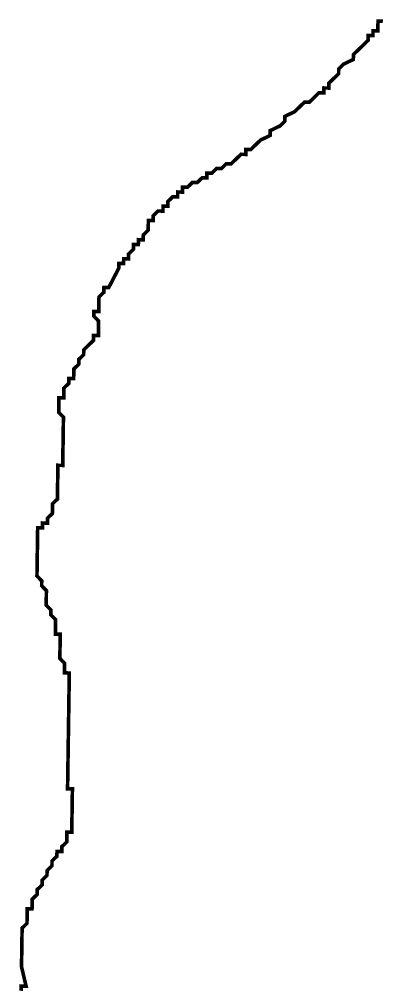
# Model space of a CAD drawing. Header units: metres. Extents: x 257673 to 289848, y 2129691 to 2228029.
# Drawn here: x 268914 to 269211, y 2146067 to 2146865 of the extents above; entities that cross this region are included whole.
import ezdxf

# ---------------------------------------------------------------- set-up
doc = ezdxf.new("R2010")
doc.units = ezdxf.units.M
doc.header["$MEASUREMENT"] = 0
doc.layers.add('HAZARDS LINE', color=1, linetype='Continuous')

msp = doc.modelspace()

# ---------------------------------------------------------------- linework, layer by layer
at = {"layer": 'HAZARDS LINE', "lineweight": 18}
msp.add_lwpolyline([(269213.98, 2146862.95, 2.98, 2.98, 0), (269210, 2146863.01, 2.98, 2.98, 0), (269209.94, 2146859.04, 2.98, 2.98, 0), (269209.89, 2146855.06, 2.98, 2.98, 0), (269205.91, 2146855.12, 2.98, 2.98, 0), (269205.85, 2146851.15, 2.98, 2.98, 0), (269201.88, 2146851.2, 2.98, 2.98, 0), (269201.82, 2146847.23, 2.98, 2.98, 0), (269193.75, 2146839.4, 2.98, 2.98, 0), (269189.72, 2146835.48, 2.98, 2.98, 0), (269189.66, 2146831.5, 2.98, 2.98, 0), (269181.65, 2146827.65, 2.98, 2.98, 0), (269177.61, 2146823.73, 2.98, 2.98, 0), (269177.56, 2146819.75, 2.98, 2.98, 0), (269173.52, 2146815.84, 2.98, 2.98, 0), (269169.49, 2146811.92, 2.98, 2.98, 0), (269169.43, 2146807.95, 2.98, 2.98, 0), (269165.45, 2146808, 2.98, 2.98, 0), (269165.39, 2146804.03, 2.98, 2.98, 0), (269161.42, 2146804.09, 2.98, 2.98, 0), (269157.39, 2146800.17, 2.98, 2.98, 0), (269153.35, 2146796.26, 2.98, 2.98, 0), (269149.38, 2146796.31, 2.98, 2.98, 0), (269145.34, 2146792.4, 2.98, 2.98, 0), (269141.31, 2146788.48, 2.98, 2.98, 0), (269133.3, 2146784.62, 2.98, 2.98, 0), (269133.24, 2146780.65, 2.98, 2.98, 0), (269129.21, 2146776.73, 2.98, 2.98, 0), (269121.2, 2146772.87, 2.98, 2.98, 0), (269121.14, 2146768.9, 2.98, 2.98, 0), (269113.13, 2146765.04, 2.98, 2.98, 0), (269105.06, 2146757.21, 2.98, 2.98, 0), (269101.09, 2146757.27, 2.98, 2.98, 0), (269101.03, 2146753.29, 2.98, 2.98, 0), (269097.05, 2146753.35, 2.98, 2.98, 0), (269093.02, 2146749.43, 2.98, 2.98, 0), (269088.99, 2146745.52, 2.98, 2.98, 0), (269085.01, 2146745.58, 2.98, 2.98, 0), (269080.98, 2146741.66, 2.98, 2.98, 0), (269077, 2146741.72, 2.98, 2.98, 0), (269072.97, 2146737.8, 2.98, 2.98, 0), (269068.99, 2146737.86, 2.98, 2.98, 0), (269068.94, 2146733.89, 2.98, 2.98, 0), (269064.96, 2146733.94, 2.98, 2.98, 0), (269060.93, 2146730.03, 2.98, 2.98, 0), (269056.95, 2146730.09, 2.98, 2.98, 0), (269052.92, 2146726.17, 2.98, 2.98, 0), (269048.94, 2146726.23, 2.98, 2.98, 0), (269048.88, 2146722.25, 2.98, 2.98, 0), (269044.91, 2146722.31, 2.98, 2.98, 0), (269044.85, 2146718.34, 2.98, 2.98, 0), (269040.87, 2146718.4, 2.98, 2.98, 0), (269036.84, 2146714.48, 2.98, 2.98, 0), (269036.78, 2146710.5, 2.98, 2.98, 0), (269032.81, 2146710.56, 2.98, 2.98, 0), (269032.75, 2146706.59, 2.98, 2.98, 0), (269028.77, 2146706.65, 2.98, 2.98, 0), (269024.74, 2146702.73, 2.98, 2.98, 0), (269024.68, 2146698.75, 2.98, 2.98, 0), (269020.71, 2146698.81, 2.98, 2.98, 0), (269020.65, 2146694.84, 2.98, 2.98, 0), (269020.59, 2146690.86, 2.98, 2.98, 0), (269016.55, 2146686.95, 2.98, 2.98, 0), (269016.49, 2146682.97, 2.98, 2.98, 0), (269012.52, 2146683.03, 2.98, 2.98, 0), (269012.46, 2146679.05, 2.98, 2.98, 0), (269008.49, 2146679.11, 2.98, 2.98, 0), (269008.43, 2146675.14, 2.98, 2.98, 0), (269004.39, 2146671.22, 2.98, 2.98, 0), (269004.33, 2146667.24, 2.98, 2.98, 0), (269000.36, 2146667.3, 2.98, 2.98, 0), (269000.3, 2146663.33, 2.98, 2.98, 0), (268996.32, 2146663.39, 2.98, 2.98, 0), (268996.27, 2146659.41, 2.98, 2.98, 0), (268992.17, 2146651.52, 2.98, 2.98, 0), (268988.08, 2146643.63, 2.98, 2.98, 0), (268984.11, 2146643.69, 2.98, 2.98, 0), (268984.05, 2146639.71, 2.98, 2.98, 0), (268980.01, 2146635.79, 2.98, 2.98, 0), (268979.95, 2146631.82, 2.98, 2.98, 0), (268979.89, 2146627.84, 2.98, 2.98, 0), (268979.84, 2146623.87, 2.98, 2.98, 0), (268975.86, 2146623.93, 2.98, 2.98, 0), (268975.8, 2146619.95, 2.98, 2.98, 0), (268979.72, 2146615.92, 2.98, 2.98, 0), (268979.66, 2146611.94, 2.98, 2.98, 0), (268979.6, 2146607.97, 2.98, 2.98, 0), (268979.54, 2146603.99, 2.98, 2.98, 0), (268975.57, 2146604.05, 2.98, 2.98, 0), (268975.51, 2146600.07, 2.98, 2.98, 0), (268971.47, 2146596.16, 2.98, 2.98, 0), (268967.44, 2146592.24, 2.98, 2.98, 0), (268967.38, 2146588.26, 2.98, 2.98, 0), (268963.35, 2146584.35, 2.98, 2.98, 0), (268963.29, 2146580.37, 2.98, 2.98, 0), (268959.25, 2146576.46, 2.98, 2.98, 0), (268959.19, 2146572.48, 2.98, 2.98, 0), (268959.14, 2146568.51, 2.98, 2.98, 0), (268955.16, 2146568.56, 2.98, 2.98, 0), (268955.1, 2146564.59, 2.98, 2.98, 0), (268951.07, 2146560.67, 2.98, 2.98, 0), (268951.01, 2146556.7, 2.98, 2.98, 0), (268950.95, 2146552.72, 2.98, 2.98, 0), (268946.97, 2146552.78, 2.98, 2.98, 0), (268946.92, 2146548.8, 2.98, 2.98, 0), (268946.86, 2146544.83, 2.98, 2.98, 0), (268946.8, 2146540.85, 2.98, 2.98, 0), (268950.71, 2146536.82, 2.98, 2.98, 0), (268950.65, 2146532.84, 2.98, 2.98, 0), (268950.6, 2146528.87, 2.98, 2.98, 0), (268950.54, 2146524.89, 2.98, 2.98, 0), (268950.48, 2146520.92, 2.98, 2.98, 0), (268950.42, 2146516.94, 2.98, 2.98, 0), (268950.36, 2146512.97, 2.98, 2.98, 0), (268950.3, 2146508.99, 2.98, 2.98, 0), (268950.24, 2146505.01, 2.98, 2.98, 0), (268950.18, 2146501.04, 2.98, 2.98, 0), (268950.12, 2146497.06, 2.98, 2.98, 0), (268946.15, 2146497.12, 2.98, 2.98, 0), (268946.09, 2146493.15, 2.98, 2.98, 0), (268946.03, 2146489.17, 2.98, 2.98, 0), (268945.97, 2146485.2, 2.98, 2.98, 0), (268945.91, 2146481.22, 2.98, 2.98, 0), (268945.85, 2146477.24, 2.98, 2.98, 0), (268945.79, 2146473.27, 2.98, 2.98, 0), (268945.74, 2146469.29, 2.98, 2.98, 0), (268941.7, 2146465.38, 2.98, 2.98, 0), (268941.64, 2146461.4, 2.98, 2.98, 0), (268941.58, 2146457.43, 2.98, 2.98, 0), (268937.55, 2146453.51, 2.98, 2.98, 0), (268937.49, 2146449.53, 2.98, 2.98, 0), (268933.52, 2146449.59, 2.98, 2.98, 0), (268933.46, 2146445.62, 2.98, 2.98, 0), (268929.48, 2146445.68, 2.98, 2.98, 0), (268929.42, 2146441.7, 2.98, 2.98, 0), (268929.36, 2146437.73, 2.98, 2.98, 0), (268929.3, 2146433.75, 2.98, 2.98, 0), (268929.25, 2146429.77, 2.98, 2.98, 0), (268929.19, 2146425.8, 2.98, 2.98, 0), (268929.13, 2146421.82, 2.98, 2.98, 0), (268929.07, 2146417.85, 2.98, 2.98, 0), (268929.01, 2146413.87, 2.98, 2.98, 0), (268928.95, 2146409.9, 2.98, 2.98, 0), (268928.89, 2146405.92, 2.98, 2.98, 0), (268932.81, 2146401.89, 2.98, 2.98, 0), (268932.75, 2146397.91, 2.98, 2.98, 0), (268936.66, 2146393.88, 2.98, 2.98, 0), (268936.61, 2146389.9, 2.98, 2.98, 0), (268936.55, 2146385.93, 2.98, 2.98, 0), (268936.49, 2146381.95, 2.98, 2.98, 0), (268940.4, 2146377.92, 2.98, 2.98, 0), (268940.34, 2146373.94, 2.98, 2.98, 0), (268944.26, 2146369.91, 2.98, 2.98, 0), (268944.2, 2146365.93, 2.98, 2.98, 0), (268944.14, 2146361.95, 2.98, 2.98, 0), (268944.08, 2146357.98, 2.98, 2.98, 0), (268948.06, 2146357.92, 2.98, 2.98, 0), (268948, 2146353.94, 2.98, 2.98, 0), (268947.94, 2146349.97, 2.98, 2.98, 0), (268947.88, 2146345.99, 2.98, 2.98, 0), (268947.82, 2146342.02, 2.98, 2.98, 0), (268947.76, 2146338.04, 2.98, 2.98, 0), (268951.68, 2146334.01, 2.98, 2.98, 0), (268951.62, 2146330.03, 2.98, 2.98, 0), (268951.56, 2146326.06, 2.98, 2.98, 0), (268955.54, 2146326, 2.98, 2.98, 0), (268955.48, 2146322.02, 2.98, 2.98, 0), (268955.42, 2146318.05, 2.98, 2.98, 0), (268955.36, 2146314.07, 2.98, 2.98, 0), (268955.3, 2146310.1, 2.98, 2.98, 0), (268955.24, 2146306.12, 2.98, 2.98, 0), (268955.18, 2146302.14, 2.98, 2.98, 0), (268955.12, 2146298.17, 2.98, 2.98, 0), (268955.06, 2146294.19, 2.98, 2.98, 0), (268955.01, 2146290.22, 2.98, 2.98, 0), (268954.95, 2146286.24, 2.98, 2.98, 0), (268954.89, 2146282.27, 2.98, 2.98, 0), (268954.83, 2146278.29, 2.98, 2.98, 0), (268954.77, 2146274.32, 2.98, 2.98, 0), (268954.65, 2146266.36, 2.98, 2.98, 0), (268954.59, 2146262.39, 2.98, 2.98, 0), (268954.53, 2146258.41, 2.98, 2.98, 0), (268954.47, 2146254.44, 2.98, 2.98, 0), (268954.42, 2146250.46, 2.98, 2.98, 0), (268954.36, 2146246.49, 2.98, 2.98, 0), (268954.3, 2146242.51, 2.98, 2.98, 0), (268954.24, 2146238.54, 2.98, 2.98, 0), (268954.18, 2146234.56, 2.98, 2.98, 0), (268954.12, 2146230.58, 2.98, 2.98, 0), (268958.1, 2146230.53, 2.98, 2.98, 0), (268958.04, 2146226.55, 2.98, 2.98, 0), (268957.98, 2146222.57, 2.98, 2.98, 0), (268957.92, 2146218.6, 2.98, 2.98, 0), (268957.86, 2146214.62, 2.98, 2.98, 0), (268957.8, 2146210.65, 2.98, 2.98, 0), (268957.74, 2146206.67, 2.98, 2.98, 0), (268957.68, 2146202.7, 2.98, 2.98, 0), (268957.62, 2146198.72, 2.98, 2.98, 0), (268957.56, 2146194.75, 2.98, 2.98, 0), (268953.59, 2146194.8, 2.98, 2.98, 0), (268953.53, 2146190.83, 2.98, 2.98, 0), (268953.47, 2146186.85, 2.98, 2.98, 0), (268949.44, 2146182.94, 2.98, 2.98, 0), (268949.38, 2146178.96, 2.98, 2.98, 0), (268945.4, 2146179.02, 2.98, 2.98, 0), (268945.35, 2146175.05, 2.98, 2.98, 0), (268941.31, 2146171.13, 2.98, 2.98, 0), (268941.25, 2146167.15, 2.98, 2.98, 0), (268937.22, 2146163.24, 2.98, 2.98, 0), (268937.16, 2146159.26, 2.98, 2.98, 0), (268933.13, 2146155.34, 2.98, 2.98, 0), (268933.07, 2146151.37, 2.98, 2.98, 0), (268929.03, 2146147.45, 2.98, 2.98, 0), (268928.97, 2146143.48, 2.98, 2.98, 0), (268924.94, 2146139.56, 2.98, 2.98, 0), (268924.88, 2146135.58, 2.98, 2.98, 0), (268924.82, 2146131.61, 2.98, 2.98, 0), (268920.85, 2146131.67, 2.98, 2.98, 0), (268920.79, 2146127.69, 2.98, 2.98, 0), (268920.73, 2146123.72, 2.98, 2.98, 0), (268920.67, 2146119.74, 2.98, 2.98, 0), (268916.64, 2146115.82, 2.98, 2.98, 0), (268916.58, 2146111.85, 2.98, 2.98, 0), (268916.52, 2146107.87, 2.98, 2.98, 0), (268916.46, 2146103.9, 2.98, 2.98, 0), (268916.4, 2146099.92, 2.98, 2.98, 0), (268916.34, 2146095.95, 2.98, 2.98, 0), (268916.28, 2146091.97, 2.98, 2.98, 0), (268916.22, 2146088, 2.98, 2.98, 0), (268916.16, 2146084.02, 2.98, 2.98, 0), (268919.9, 2146068.06, 2.98, 2.98, 0), (268915.93, 2146068.12, 2.98, 2.98, 0), (268915.87, 2146064.14, 2.98, 2.98, 0)], format="xyseb", dxfattribs=at)

doc.saveas('drawing.dxf')
